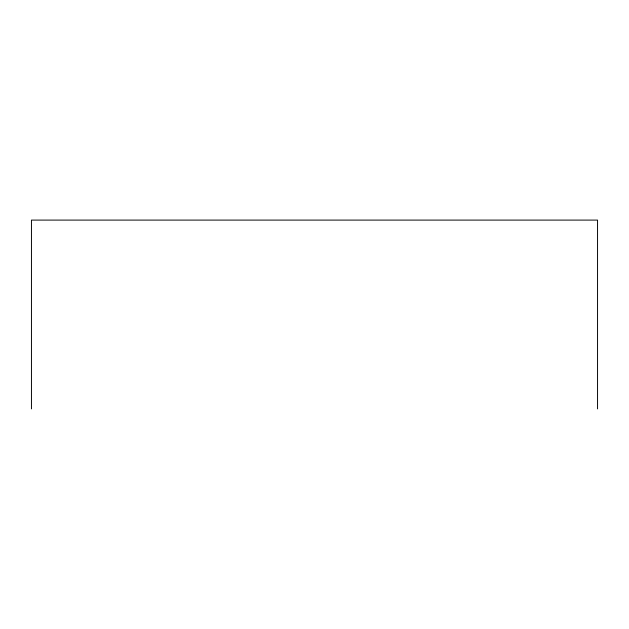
<?xml version="1.0" encoding="UTF-8"?>
<svg xmlns="http://www.w3.org/2000/svg" width="629" height="629" viewBox="0 0 629 629"><rect width="100%" height="100%" fill="white"/><g stroke="black" fill="none" stroke-linecap="round" stroke-linejoin="round"><path stroke-width="0.94" d="M597.55 408.905L597.55 220.095L31.45 220.095L31.45 408.905"/></g></svg>
